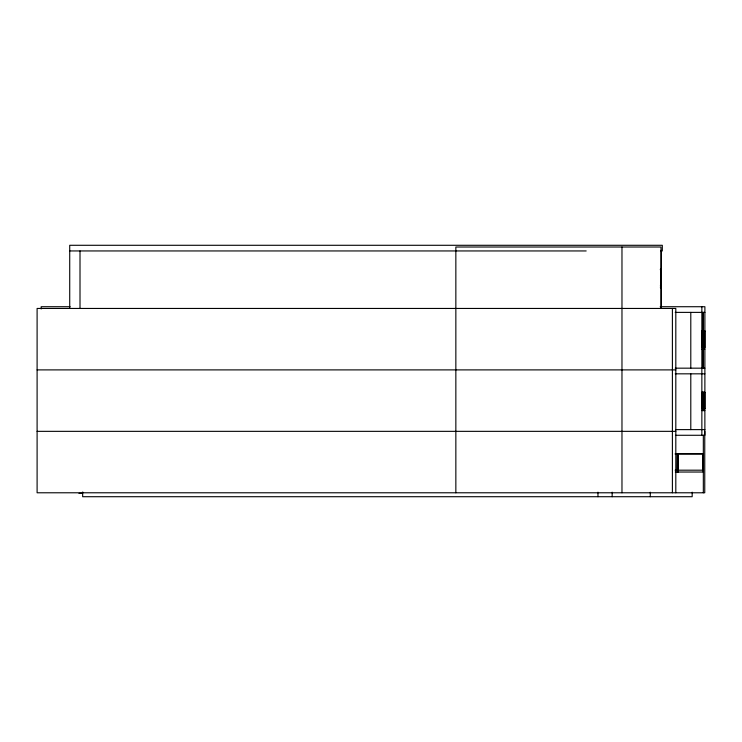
<?xml version="1.0" encoding="UTF-8"?>
<svg xmlns="http://www.w3.org/2000/svg" width="742" height="742" viewBox="0 0 742 742"><rect width="100%" height="100%" fill="white"/><g stroke="black" fill="none" stroke-linecap="round" stroke-linejoin="round"><path stroke-width="1.11" d="M82.881 492.169L82.436 493.402L79.004 493.402M69.72 250.944L586.18 250.944M660.983 250.944L662.309 250.944L662.309 245.287L69.72 245.287L69.72 308.449M660.352 269.272L661.335 269.272M660.334 269.763L661.335 269.763M660.334 285.865L661.335 285.865L661.335 287.701L660.352 287.701M70.128 306.724L41.172 306.724L41.172 308.987M660.185 306.724L704.9 306.724L704.872 435.276L675.739 435.276M675.239 312.382L704.9 312.382M701.886 330.719L704.854 330.719M704.844 331.21L701.635 331.21L701.635 347.302L704.844 347.302M701.886 349.148L704.854 349.148M675.239 368.171L704.881 368.171M37.1 369.896L675.814 369.896M675.239 373.829L704.881 373.829M701.886 392.156L704.854 392.156M704.844 392.648L701.635 392.648L701.635 408.749L704.844 408.749M701.886 410.595L704.854 410.595M675.739 429.618L704.872 429.618M37.1 431.343L675.814 431.343M675.313 453.603L703.147 453.603L703.147 472.033L675.313 472.033M675.146 454.095L703.082 454.095L703.082 470.187L675.146 470.187M704.724 331.21L704.724 347.302M704.724 392.648L704.724 408.749M704.752 431.343L704.752 492.781L37.1 492.781L37.1 308.449L675.814 308.449L675.814 492.781M704.603 331.21L704.603 347.302M704.603 392.648L704.603 408.749M703.935 330.719L703.972 349.148M703.972 392.156L703.972 410.595M703.852 331.21L703.815 347.302M703.815 392.648L703.852 408.749M703.731 331.21L703.685 347.302M703.685 392.648L703.731 408.749M703.379 312.382L703.342 330.719M703.379 349.148L703.342 368.171M703.333 435.276L703.333 492.781M702.915 330.719L702.915 349.148M702.887 392.156L702.887 410.595M702.962 454.095L702.841 470.187M702.757 331.21L702.795 347.302M702.795 392.648L702.757 408.749M702.6 312.382L702.628 330.719M702.637 331.21L702.674 347.302M702.6 349.148L702.628 368.171M702.637 392.648L702.674 408.749M701.858 306.724L701.858 435.276M692.175 492.187L692.175 496.713L82.659 496.713L82.659 492.187M690.793 312.382L690.793 368.171M690.793 373.829L690.793 429.618M678.318 453.603L678.318 472.033M678.142 454.095L678.142 470.187M677.529 453.603L677.529 472.033M677.465 454.095L677.344 470.187M677.223 454.095L677.223 470.187M672.4 308.449L672.4 492.781M661.335 250.351L661.335 307.299M661.205 269.763L661.205 285.865M660.983 308.449L660.983 247.012L455.848 247.012L455.848 492.781M650.27 492.187L650.27 496.713M621.972 247.012L621.972 492.781M612.159 492.187L612.159 496.713M597.969 492.187L597.969 496.713M80.006 250.944L80.006 308.449"/></g></svg>
